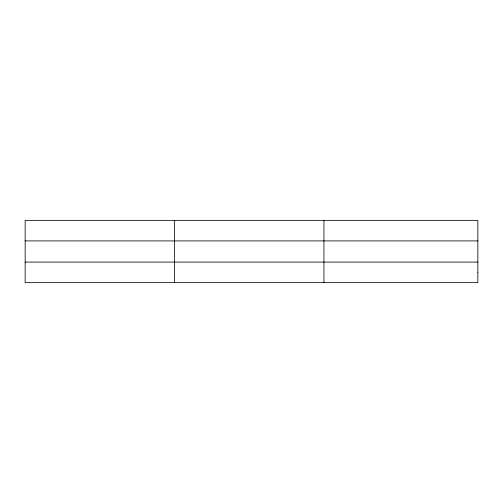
<?xml version="1.0" encoding="UTF-8"?>
<svg xmlns="http://www.w3.org/2000/svg" width="503" height="503" viewBox="0 0 503 503"><rect width="100%" height="100%" fill="white"/><g stroke="black" fill="none" stroke-linecap="round" stroke-linejoin="round"><path stroke-width="0.75" d="M174.541 282.642L174.541 220.358M323.932 282.642L323.932 220.358M25.15 240.912L477.85 240.912M25.15 262.088L477.85 262.088M477.85 272.368L477.85 282.642L25.15 282.642L25.15 220.358L477.85 220.358L477.85 272.368"/></g></svg>
